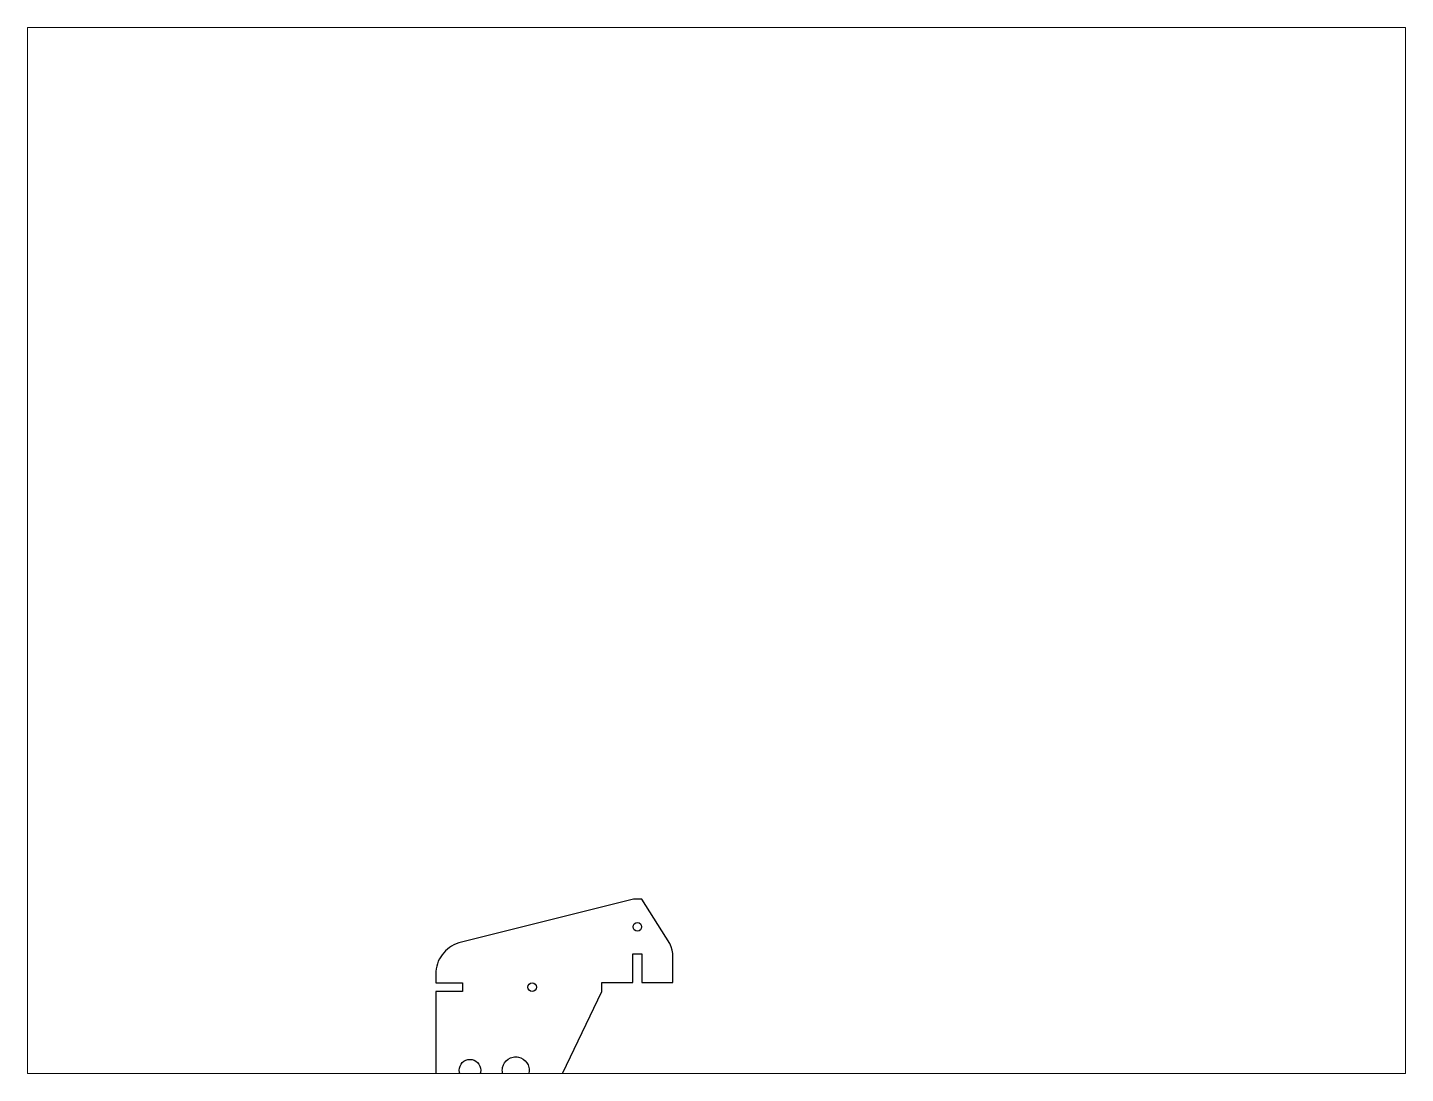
# Paper-space layout 'Presentación1' of a CAD drawing. Header units: millimetres. Extents: x 26 to 231, y 20 to 176.
# The model-space entities are those that its viewports show. They can reach past a viewport. Long polylines and large blocks are cut down to what shows.
import ezdxf

# ---------------------------------------------------------------- set-up
doc = ezdxf.new("R2010")
doc.units = ezdxf.units.MM
doc.layers.add('WHITE', color=7, linetype='Continuous')

msp = doc.modelspace()

# ---------------------------------------------------------------- linework, layer by layer
at = {"layer": 'WHITE', "linetype": 'Continuous'}
for p, q in [((111.13, 82.46), (112.7, 82.46)), ((47.09, 70.9), (47.09, 69.33))]:
    msp.add_line(p, q, dxfattribs=at)
msp.add_lwpolyline([(81.41, 32.54), (98.74, 68.45), (98.74, 70.94), (98.74, 71.81), (99.59, 71.81), (99.6, 71.81), (110.26, 71.81), (110.26, 81.59), (110.26, 81.59), (110.26, 82.46), (113.56, 82.46), (113.56, 81.59), (113.56, 81.59), (113.56, 71.81), (125.09, 71.81), (125.09, 81.27), (125.09, 81.27, 0.109673), (123.96, 86.35), (123.96, 86.35), (113.56, 102.81), (110.47, 102.81), (45.65, 86.5), (45.65, 86.5, 0.331506), (37.09, 75), (37.09, 75), (37.09, 71.76), (46.22, 71.76), (47.09, 71.76), (47.09, 68.46), (46.23, 68.46), (46.23, 68.46), (46.22, 68.46), (37.09, 68.46), (37.09, 37.94), (37.09, 37.94, 0.414214), (49.09, 25.94)], format="xyb", dxfattribs=at)
for centre, radius in [((111.91, 92.46), 1.6), ((72.91, 70.11), 1.6), ((49.79, 39.31), 4), ((66.79, 39.31), 5)]:
    msp.add_circle(centre, radius, dxfattribs=at)

psp = doc.layouts.new('Presentación1')

# ---------------------------------------------------------------- viewports
at = {"layer": 'WHITE', "view_target_point": (194.44, 232.09)}
psp.add_viewport(center=(128.5, 97.5), size=(205.6, 156), view_center_point=(-53.16, 0), view_height=387.9424, dxfattribs=at)

doc.saveas('drawing.dxf')
